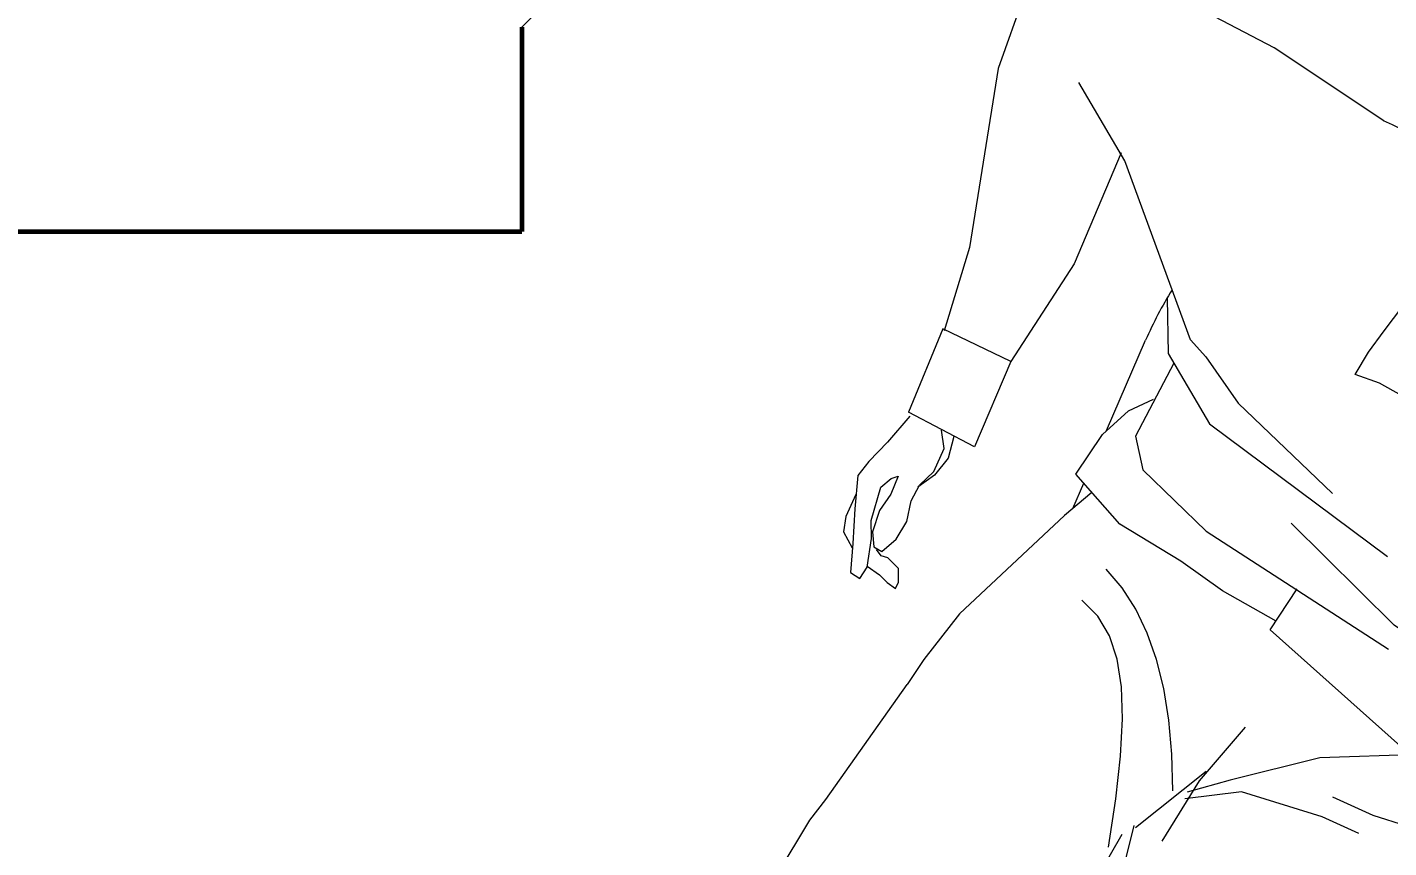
# Model space of a CAD drawing. Header units: millimetres. Extents: x 1 to 121, y 0 to 90.
# Drawn here: x 42.89 to 43.771, y 67.35 to 67.881 of the extents above; entities that cross this region are included whole.
import ezdxf
from ezdxf import colors
from ezdxf.entities.mleader import LeaderData, LeaderLine
from ezdxf.math import Vec2, Vec3

# ---------------------------------------------------------------- set-up
doc = ezdxf.new("R2010")
doc.units = ezdxf.units.MM
for name, color, linetype, lineweight in [('Equipamiento SR', 23, 'Continuous', 0), ('letras sr', 7, 'Continuous', 5), ('Muros el', 144, 'Continuous', 60), ('Vanos', 140, 'Continuous', 5)]:
    doc.layers.add(name, color=color, linetype=linetype, lineweight=lineweight)
doc.styles.add('Generales', font='trebuc.ttf', dxfattribs={"height": 0.1})

# ---------------------------------------------------------------- blocks, each defined once
blk = doc.blocks.new('A$C17076044')
at = {"layer": 'Equipamiento SR'}
for p, q in [((0.70342, 1.22899), (0.67375, 1.27972)), ((0.70112, 1.23408), (0.67076, 1.16216)), ((0.74607, 1.11308), (0.70342, 1.22899)), ((0.67076, 1.16216), (0.62981, 1.09907)), ((0.73092, 1.14009), (0.73155, 1.10418)), ((0.58585, 1.12008), (0.56344, 1.06619)), ((0.62981, 1.09907), (0.58585, 1.12008)), ((0.69167, 1.05429), (0.71698, 1.11279)), ((0.73155, 1.10418), (0.7584, 1.05877)), ((0.62981, 1.09907), (0.60631, 1.04373)), ((0.60631, 1.04373), (0.56344, 1.06619)), ((0.7584, 1.05877), (0.87344, 0.97282)), ((0.66988, 1.00392), (0.67693, 1.02022)), ((0.82968, 0.84259), (0.77175, 0.82806)), ((0.90084, 0.84488), (0.82968, 0.84259)), ((0.77175, 0.82806), (0.7439, 0.8204))]:
    blk.add_line(p, q, dxfattribs=at)
for points in [[(0.87102, 1.25471), (0.80017, 1.3021), (0.73292, 1.33743), (0.66966, 1.35995), (0.63862, 1.33681), (0.62152, 1.28877), (0.60306, 1.17283), (0.58669, 1.11882)], [(0.89339, 1.07098), (0.86822, 1.08496), (0.85261, 1.09052), (0.86131, 1.105), (0.8714, 1.11898), (0.88336, 1.13481), (0.90331, 1.15532)], [(0.74607, 1.11308), (0.75587, 1.10215), (0.77682, 1.0721), (0.83801, 1.01359)], [(0.73518, 1.09805), (0.71033, 1.05078), (0.71514, 1.02898), (0.75626, 0.98924), (0.87404, 0.91281)], [(0.80145, 0.93107), (0.76664, 0.95056), (0.73976, 0.96989), (0.70027, 0.99372), (0.6718, 1.02604), (0.68899, 1.05188), (0.70597, 1.06714), (0.72201, 1.07475)], [(0.56445, 1.06375), (0.54985, 1.04686), (0.53795, 1.03429), (0.53071, 1.02521), (0.5288, 1.00364), (0.52749, 0.98124), (0.52603, 0.96251), (0.53199, 0.95867), (0.53677, 0.96594), (0.53965, 0.98445), (0.53929, 0.99617), (0.54558, 1.01779), (0.55227, 1.02331), (0.55687, 1.02478), (0.55214, 1.01312), (0.54467, 1.00262), (0.54032, 0.98872), (0.54101, 0.97913), (0.54637, 0.97611), (0.55563, 0.98414), (0.5625, 0.99547), (0.56532, 1.00888), (0.57054, 1.019), (0.57992, 1.02775), (0.58662, 1.04274), (0.58484, 1.05468)], [(0.59293, 1.05051), (0.58929, 1.03649), (0.58029, 1.0255), (0.5696, 1.01769)], [(0.68222, 1.01421), (0.66439, 0.99934), (0.59649, 0.93564), (0.57344, 0.90618), (0.56264, 0.88994)], [(0.52953, 1.013), (0.52293, 0.99872), (0.52138, 0.98876), (0.52705, 0.97839)], [(1.04455, 0.8816), (1.01973, 0.87537), (0.97181, 0.87485), (0.91621, 0.90217), (0.87781, 0.9284), (0.81114, 0.99444)], [(0.53688, 0.96665), (0.54475, 0.96105), (0.54977, 0.9559), (0.55502, 0.95216), (0.55711, 0.95621), (0.55701, 0.96497), (0.55008, 0.97189), (0.54592, 0.97326), (0.54292, 0.97738)], [(0.73448, 0.8212), (0.73396, 0.84489), (0.73205, 0.86693), (0.72876, 0.88734), (0.72408, 0.9061), (0.71801, 0.92322), (0.71055, 0.93869), (0.70171, 0.95252), (0.69148, 0.96471)], [(1.03119, 0.8777), (1.02334, 0.85564), (1.00064, 0.81933), (0.98147, 0.80041), (0.91997, 0.8223), (0.88188, 0.85006), (0.79763, 0.92533), (0.8151, 0.95195)], [(0.69298, 0.78469), (0.69767, 0.81603), (0.70076, 0.84361), (0.70207, 0.86769), (0.70143, 0.88852), (0.69865, 0.90637), (0.69356, 0.9215), (0.686, 0.93417), (0.67579, 0.94465)], [(0.51011, 0.81559), (0.56264, 0.88994)], [(0.78142, 0.86228), (0.75153, 0.82773), (0.72754, 0.78856)], [(0.75614, 0.83362), (0.7105, 0.79714)], [(0.8549, 0.79344), (0.83116, 0.8044), (0.77908, 0.82043), (0.74231, 0.81594)], [(0.41129, 0.60204), (0.41606, 0.61545), (0.45262, 0.70215), (0.47855, 0.76699), (0.49965, 0.80222), (0.51011, 0.81559)], [(0.96886, 0.8049), (0.95939, 0.79252), (0.92957, 0.78444), (0.86412, 0.80523), (0.83815, 0.81698)], [(0.70164, 0.793), (0.64882, 0.70069), (0.63459, 0.66871)], [(0.7094, 0.79878), (0.70293, 0.7726), (0.69651, 0.7065), (0.70955, 0.67907)]]:
    blk.add_lwpolyline(points, dxfattribs=at)
for centre, radius, start, end in [((0.6188, 0.68963), 0.6188, 56.73123, 65.94707), ((0.93725, 1.01751), 0.24, 147.79581, 156.60867)]:
    blk.add_arc(centre, radius, start, end, dxfattribs=at)

msp = doc.modelspace()

# ---------------------------------------------------------------- linework, layer by layer
at = {"layer": 'Muros el', "ltscale": 0.05}
for p in [(43.20975, 67.8808), (42.78986, 67.74848)]:
    msp.add_line(p, (43.20975, 67.74848), dxfattribs=at)
at = {"layer": 'Vanos', "color": 7, "linetype": 'Continuous'}
msp.add_line((43.20975, 67.8808), (43.22742, 67.89848), dxfattribs=at)

# ---------------------------------------------------------------- block references
at = {"layer": 'Equipamiento SR'}
msp.add_blockref('A$C17076044', (42.8964, 66.56541), dxfattribs=at)

# ---------------------------------------------------------------- leaders
at = {"layer": 'letras sr'}
ml = msp.add_multileader_mtext('Standard', dxfattribs=at)
ml.set_content('{\\H0.86957x;Baja montante tubería de agua\\Ppluvial D=3", embebida en tabiquería}', color=256, style='Generales')
ml.set_leader_properties()
ml.build(insert=Vec2(0, 0))
ml.multileader.update_dxf_attribs({"text_right_attachment_type": 6, "dogleg_length": 0.36, "arrow_head_size": 0.1})
ctx = ml.context
ctx.base_point, ctx.char_height, ctx.arrow_head_size, ctx.landing_gap_size, ctx.plane_origin = Vec3(43.39339, 68.88402), 0.115, 0.1, 0.09, Vec3(42.66511, 69.2286)
ctx.right_attachment = 6
notes = []
notes.append((ctx, [(1, (1, 1, 0), (46.2165, 68.81238), (-1, 0), 0.36, [(0, [(42.32393, 68.36518)], 0, []), (1, [(47.04068, 68.38253)], 0, [])])]))
ctx.mtext.insert, ctx.mtext.rotation, ctx.mtext.flow_direction = Vec3(43.48339, 68.95567), 6.283185, 5
for ctx, leaders in notes:
    for number, flags, end, landing, length, lines in leaders:
        leader = LeaderData()
        leader.index, (leader.has_last_leader_line, leader.has_dogleg_vector, leader.attachment_direction) = number, flags
        leader.last_leader_point, leader.dogleg_vector, leader.dogleg_length = Vec3(end), Vec3(landing), length
        for number, points, colour, breaks in lines:
            line = LeaderLine()
            line.index, line.vertices, line.color, line.breaks = number, Vec3.list(points), colors.encode_raw_color(colour), breaks
            leader.lines.append(line)
        ctx.leaders.append(leader)

doc.saveas('drawing.dxf')
